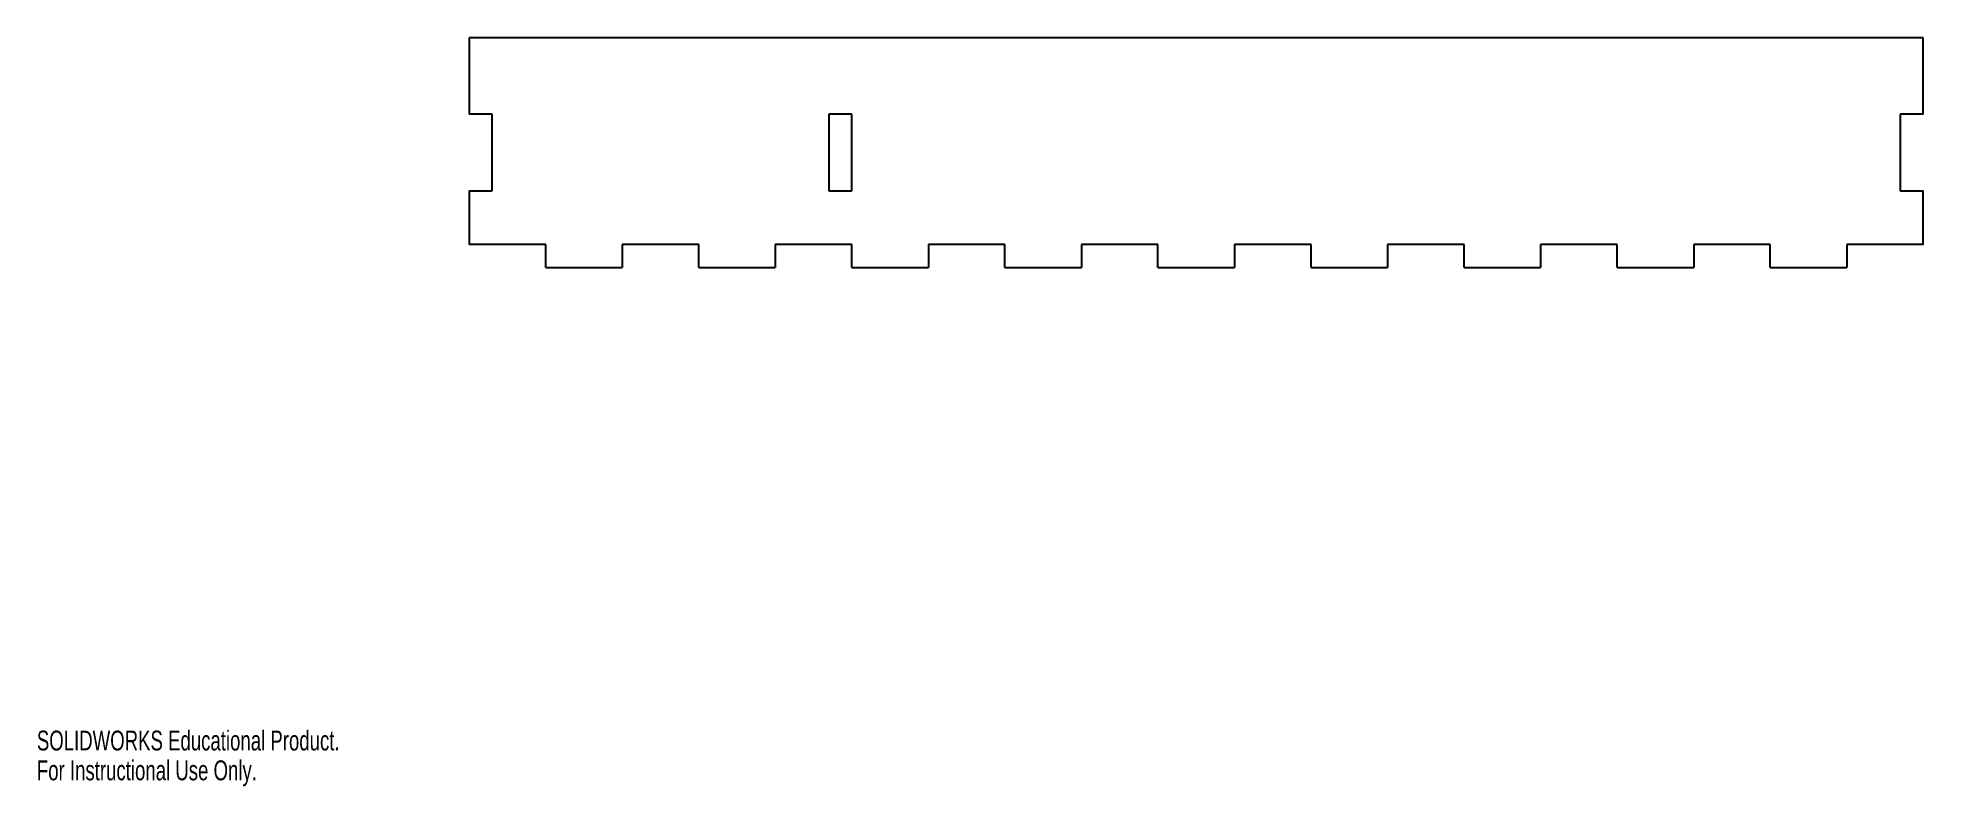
# Model space of a CAD drawing. Header units: millimetres. Extents: x 0 to 493, y 0 to 195.
import ezdxf

# ---------------------------------------------------------------- set-up
doc = ezdxf.new("R2010")
doc.units = ezdxf.units.MM
doc.styles.add('SLDTEXTSTYLE0', font='TXT', dxfattribs={"width": 0.7})

msp = doc.modelspace()

# ---------------------------------------------------------------- linework, layer by layer
at = {"color": 7, "linetype": 'Continuous', "lineweight": 25}
for p, q in [((492.96, 195.47), (112.96, 195.47)), ((112.96, 195.47), (112.96, 175.47)), ((492.96, 175.47), (492.96, 195.47)), ((118.96, 175.47), (112.96, 175.47)), ((118.96, 155.47), (118.96, 175.47)), ((212.96, 175.47), (206.96, 175.47)), ((206.96, 175.47), (206.96, 155.47)), ((212.96, 155.47), (212.96, 175.47)), ((492.96, 175.47), (486.96, 175.47)), ((486.96, 175.47), (486.96, 155.47)), ((112.96, 155.47), (118.96, 155.47)), ((112.96, 155.47), (112.96, 141.47)), ((206.96, 155.47), (212.96, 155.47)), ((486.96, 155.47), (492.96, 155.47)), ((492.96, 141.47), (492.96, 155.47)), ((132.96, 141.47), (112.96, 141.47)), ((132.96, 135.47), (132.96, 141.47)), ((172.96, 141.47), (152.96, 141.47)), ((152.96, 141.47), (152.96, 135.47)), ((172.96, 135.47), (172.96, 141.47)), ((212.96, 141.47), (192.96, 141.47)), ((192.96, 141.47), (192.96, 135.47)), ((212.96, 135.47), (212.96, 141.47)), ((252.96, 141.47), (232.96, 141.47)), ((232.96, 141.47), (232.96, 135.47)), ((252.96, 135.47), (252.96, 141.47)), ((292.96, 141.47), (272.96, 141.47)), ((272.96, 141.47), (272.96, 135.47)), ((292.96, 135.47), (292.96, 141.47)), ((332.96, 141.47), (312.96, 141.47)), ((312.96, 141.47), (312.96, 135.47)), ((332.96, 135.47), (332.96, 141.47)), ((372.96, 141.47), (352.96, 141.47)), ((352.96, 141.47), (352.96, 135.47)), ((372.96, 135.47), (372.96, 141.47)), ((412.96, 141.47), (392.96, 141.47)), ((392.96, 141.47), (392.96, 135.47)), ((412.96, 135.47), (412.96, 141.47)), ((452.96, 141.47), (432.96, 141.47)), ((432.96, 141.47), (432.96, 135.47)), ((452.96, 135.47), (452.96, 141.47)), ((492.96, 141.47), (472.96, 141.47)), ((472.96, 141.47), (472.96, 135.47)), ((132.96, 135.47), (152.96, 135.47)), ((172.96, 135.47), (192.96, 135.47)), ((212.96, 135.47), (232.96, 135.47)), ((252.96, 135.47), (272.96, 135.47)), ((292.96, 135.47), (312.96, 135.47)), ((332.96, 135.47), (352.96, 135.47)), ((372.96, 135.47), (392.96, 135.47)), ((412.96, 135.47), (432.96, 135.47)), ((452.96, 135.47), (472.96, 135.47))]:
    msp.add_line(p, q, dxfattribs=at)

# ---------------------------------------------------------------- texts
at = {"color": 7, "linetype": 'Continuous', "char_height": 5.19, "attachment_point": 1, "style": 'SLDTEXTSTYLE0'}
for s, insert in [('SOLIDWORKS Educational Product.', (0, 14.48)), ('For Instructional Use Only.', (0, 6.69))]:
    msp.add_mtext(s, dxfattribs=dict(at, insert=insert))

doc.saveas('drawing.dxf')
